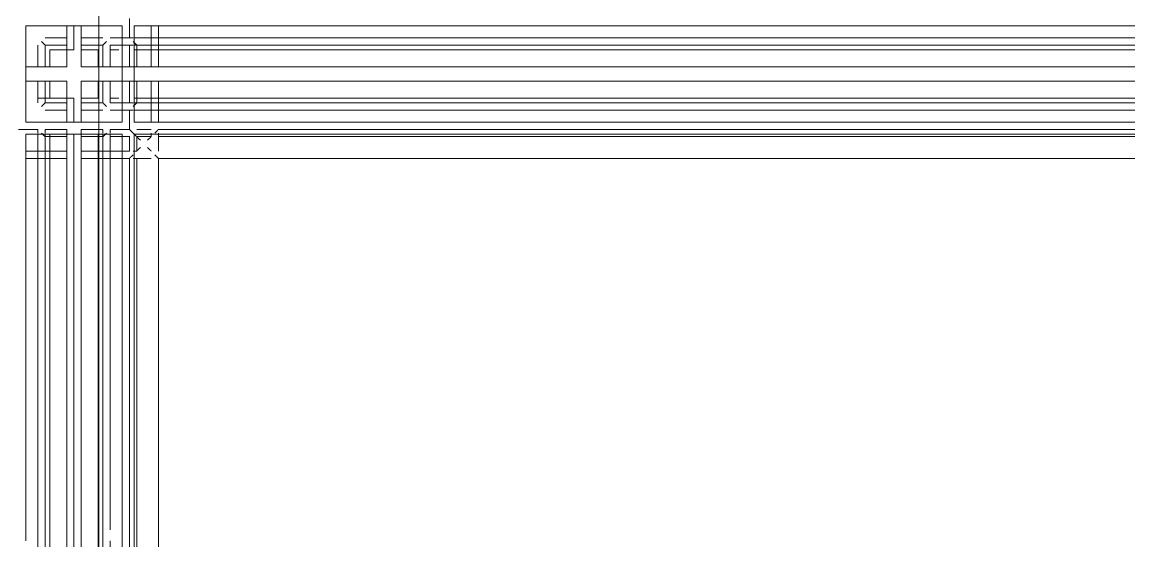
# Model space of a CAD drawing. Header units: millimetres. Extents: x -57519 to 497916, y -349472 to 446842.
# Drawn here: x 317496.2 to 317955, y 49513.9 to 49729 of the extents above; entities that cross this region are included whole.
import ezdxf

# ---------------------------------------------------------------- set-up
doc = ezdxf.new("R2010")
doc.units = ezdxf.units.MM
for name, color, linetype, lineweight in [('A-CLNG', 13, 'Continuous', 5), ('A-DETL-GENF', 92, 'Continuous', 5), ('A-FLOR-PATT', 8, 'Continuous', 5)]:
    doc.layers.add(name, color=color, linetype=linetype, lineweight=lineweight)

# ---------------------------------------------------------------- blocks, each defined once
blk = doc.blocks.new('Ceilings 10 - Ceilings 10-14177161-SITE COVERAGE')
at = {"layer": 'A-CLNG'}
for p, q in [((68777.29, 49730.49), (68777.29, 49722.49)), ((68734.29, 49727.49), (68774.29, 49727.49)), ((68734.29, 49687.49), (68734.29, 49727.49)), ((68734.29, 49727.49), (68734.29, 49687.49)), ((68774.29, 49727.49), (68734.29, 49727.49)), ((68751.29, 49720.99), (68751.29, 49727.49)), ((68751.29, 49727.49), (68751.29, 49710.49)), ((68751.29, 49710.49), (68751.29, 49727.49)), ((68757.29, 49727.49), (68757.29, 49720.99)), ((68757.29, 49710.49), (68757.29, 49727.49)), ((68757.29, 49727.49), (68757.29, 49710.49)), ((68774.29, 49727.49), (68774.29, 49687.49)), ((68774.29, 49687.49), (68774.29, 49727.49)), ((68779.29, 49687.49), (68779.29, 49727.49)), ((68779.29, 49727.49), (69649.29, 49727.49)), ((68779.29, 49727.49), (68779.29, 49687.49)), ((69649.29, 49727.49), (68779.29, 49727.49)), ((68786.29, 49720.99), (68786.29, 49727.38)), ((68786.29, 49727.38), (68786.29, 49710.49)), ((68789.29, 49727.34), (68789.29, 49720.99)), ((68789.29, 49710.49), (68789.29, 49727.34)), ((68739.29, 49717.49), (68739.29, 49719.49)), ((68739.29, 49710.49), (68739.29, 49719.49)), ((68744.29, 49722.49), (68742.29, 49722.49)), ((68751.29, 49722.49), (68742.29, 49722.49)), ((68742.29, 49719.49), (68751.29, 49719.49)), ((68742.29, 49710.49), (68742.29, 49719.49)), ((68742.29, 49719.49), (68751.29, 49719.49)), ((68742.29, 49719.49), (68742.29, 49710.49)), ((68751.29, 49722.49), (68744.29, 49722.49)), ((68751.29, 49722.49), (68751.29, 49717.49)), ((68751.29, 49719.49), (68751.29, 49720.99)), ((68751.29, 49717.49), (68751.29, 49719.49)), ((68766.29, 49722.49), (68757.29, 49722.49)), ((68757.29, 49717.49), (68757.29, 49722.49)), ((68764.29, 49722.49), (68757.29, 49722.49)), ((68757.29, 49720.99), (68757.29, 49719.49)), ((68757.29, 49719.49), (68766.29, 49719.49)), ((68757.29, 49719.49), (68766.29, 49719.49)), ((68757.29, 49719.49), (68757.29, 49717.49)), ((68766.29, 49722.49), (68764.29, 49722.49)), ((68766.29, 49719.49), (68766.29, 49710.49)), ((68766.29, 49710.49), (68766.29, 49719.49)), ((68772.83, 49722.49), (68769.29, 49722.49)), ((68772.83, 49722.49), (68769.29, 49722.49)), ((68772.83, 49719.49), (68769.29, 49719.49)), ((68769.29, 49719.49), (68772.83, 49719.49)), ((68769.29, 49719.49), (68769.29, 49717.49)), ((68769.29, 49710.49), (68769.29, 49719.49)), ((68777.29, 49722.49), (68772.83, 49722.49)), ((68777.29, 49719.49), (68772.83, 49719.49)), ((68777.29, 49722.49), (68778.79, 49722.49)), ((68778.79, 49719.49), (68777.29, 49719.49)), ((68777.29, 49710.49), (68777.29, 49719.49)), ((68779.29, 49722.49), (68787.79, 49722.49)), ((68789.29, 49722.49), (68779.29, 49722.49)), ((68787.79, 49719.49), (68779.29, 49719.49)), ((68779.29, 49719.49), (68789.29, 49719.49)), ((68786.29, 49722.49), (68780.29, 49722.49)), ((68781.79, 49722.49), (68780.29, 49722.49)), ((68780.29, 49719.49), (68786.29, 49719.49)), ((68780.29, 49710.49), (68780.29, 49719.49)), ((68780.29, 49719.49), (68780.34, 49719.49)), ((68780.34, 49719.49), (68781.79, 49719.49)), ((68784.79, 49722.49), (68781.79, 49722.49)), ((68781.79, 49719.49), (68784.79, 49719.49)), ((68786.29, 49722.49), (68784.79, 49722.49)), ((68784.79, 49719.49), (68786.29, 49719.49)), ((68786.29, 49719.49), (68786.29, 49720.99)), ((68787.79, 49722.49), (68789.24, 49722.49)), ((68788.18, 49719.49), (68787.79, 49719.49)), ((68788.54, 49719.49), (68788.18, 49719.49)), ((68789.24, 49719.49), (68788.54, 49719.49)), ((68789.24, 49722.49), (68789.29, 49722.49)), ((68789.29, 49719.49), (68789.24, 49719.49)), ((69640.79, 49722.49), (68789.29, 49722.49)), ((69640.79, 49722.49), (68789.29, 49722.49)), ((68789.29, 49720.99), (68789.29, 49719.49)), ((68789.29, 49719.49), (69640.79, 49719.49)), ((68789.29, 49719.49), (69640.79, 49719.49)), ((68739.29, 49710.49), (68739.29, 49717.49)), ((68744.29, 49717.49), (68751.29, 49717.49)), ((68744.29, 49717.49), (68744.29, 49710.49)), ((68751.29, 49717.49), (68744.29, 49717.49)), ((68744.29, 49710.49), (68744.29, 49717.49)), ((68757.29, 49717.49), (68764.29, 49717.49)), ((68764.29, 49717.49), (68757.29, 49717.49)), ((68764.29, 49717.49), (68764.29, 49710.49)), ((68764.29, 49710.49), (68764.29, 49717.49)), ((68769.29, 49717.49), (68772.83, 49717.49)), ((68769.29, 49717.49), (68769.29, 49710.49)), ((68772.83, 49717.49), (68769.29, 49717.49)), ((68779.29, 49717.49), (69640.79, 49717.49)), ((69640.79, 49717.49), (68779.29, 49717.49)), ((68740.79, 49710.49), (68734.29, 49710.49)), ((68734.29, 49710.49), (68751.29, 49710.49)), ((68751.29, 49710.49), (68734.29, 49710.49)), ((68739.29, 49710.49), (68744.29, 49710.49)), ((68742.24, 49710.49), (68740.79, 49710.49)), ((68742.29, 49710.49), (68742.24, 49710.49)), ((68744.29, 49710.49), (68742.29, 49710.49)), ((68757.29, 49710.49), (68772.83, 49710.49)), ((68772.83, 49710.49), (68757.29, 49710.49)), ((68766.29, 49710.49), (68764.29, 49710.49)), ((68764.29, 49710.49), (68769.29, 49710.49)), ((68767.79, 49710.49), (68766.29, 49710.49)), ((68772.83, 49710.49), (68767.79, 49710.49)), ((68769.29, 49710.49), (68772.83, 49710.49)), ((68772.83, 49710.49), (68777.29, 49710.49)), ((68777.29, 49710.49), (68777.34, 49710.49)), ((68777.34, 49710.49), (68777.49, 49710.49)), ((68777.49, 49710.49), (68777.73, 49710.49)), ((68777.73, 49710.49), (68778.79, 49710.49)), ((68779.18, 49710.49), (68778.79, 49710.49)), ((68780.29, 49710.49), (68779.18, 49710.49)), ((68779.29, 49710.49), (68786.29, 49710.49)), ((68779.29, 49710.49), (68787.79, 49710.49)), ((69640.79, 49710.49), (68779.29, 49710.49)), ((68781.79, 49710.49), (68780.29, 49710.49)), ((68784.79, 49710.49), (68781.79, 49710.49)), ((68786.29, 49710.49), (68784.79, 49710.49)), ((68787.79, 49710.49), (68789.29, 49710.49)), ((68789.29, 49710.49), (69640.79, 49710.49)), ((68734.29, 49704.49), (68751.29, 49704.49)), ((68734.29, 49704.49), (68740.79, 49704.49)), ((68751.29, 49704.49), (68734.29, 49704.49)), ((68744.29, 49704.49), (68739.29, 49704.49)), ((68739.29, 49697.49), (68739.29, 49704.49)), ((68739.29, 49695.49), (68739.29, 49704.49)), ((68740.79, 49704.49), (68742.29, 49704.49)), ((68742.29, 49695.49), (68742.29, 49704.49)), ((68742.29, 49704.49), (68744.29, 49704.49)), ((68742.29, 49704.49), (68742.29, 49695.49)), ((68744.29, 49704.49), (68744.29, 49697.49)), ((68744.29, 49697.49), (68744.29, 49704.49)), ((68751.29, 49704.49), (68751.29, 49687.49)), ((68751.29, 49687.49), (68751.29, 49704.49)), ((68757.29, 49704.49), (68772.83, 49704.49)), ((68772.83, 49704.49), (68757.29, 49704.49)), ((68757.29, 49704.49), (68757.29, 49687.49)), ((68757.29, 49687.49), (68757.29, 49704.49)), ((68769.29, 49704.49), (68764.29, 49704.49)), ((68764.29, 49704.49), (68766.29, 49704.49)), ((68764.29, 49704.49), (68764.29, 49697.88)), ((68764.29, 49697.88), (68764.29, 49704.49)), ((68766.29, 49704.49), (68766.29, 49695.49)), ((68766.29, 49704.49), (68767.79, 49704.49)), ((68766.29, 49695.49), (68766.29, 49704.49)), ((68767.79, 49704.49), (68772.83, 49704.49)), ((68772.83, 49704.49), (68769.29, 49704.49)), ((68769.29, 49704.49), (68769.29, 49697.49)), ((68769.29, 49695.49), (68769.29, 49704.49)), ((68777.29, 49704.49), (68772.83, 49704.49)), ((68778.79, 49704.49), (68777.29, 49704.49)), ((68777.29, 49695.49), (68777.29, 49704.49)), ((68778.79, 49704.49), (68779.18, 49704.49)), ((68779.18, 49704.49), (68780.09, 49704.49)), ((68787.79, 49704.49), (68779.29, 49704.49)), ((68779.29, 49704.49), (69640.79, 49704.49)), ((68786.29, 49704.49), (68779.29, 49704.49)), ((68780.09, 49704.49), (68780.29, 49704.49)), ((68780.29, 49695.49), (68780.29, 49704.49)), ((68780.29, 49704.49), (68781.79, 49704.49)), ((68781.79, 49704.49), (68784.79, 49704.49)), ((68784.79, 49704.49), (68785.18, 49704.49)), ((68785.18, 49704.49), (68786.29, 49704.49)), ((68786.29, 49704.49), (68786.29, 49687.49)), ((68789.29, 49704.49), (68787.79, 49704.49)), ((68789.29, 49687.49), (68789.29, 49704.49)), ((69640.79, 49704.49), (68789.29, 49704.49)), ((68739.29, 49695.49), (68739.29, 49697.49)), ((68744.29, 49697.49), (68751.29, 49697.49)), ((68751.29, 49697.49), (68744.29, 49697.49)), ((68751.29, 49697.49), (68751.29, 49692.49)), ((68751.29, 49695.49), (68751.29, 49697.49)), ((68757.29, 49697.49), (68764.29, 49697.49)), ((68757.29, 49692.49), (68757.29, 49697.49)), ((68764.29, 49697.49), (68757.29, 49697.49)), ((68757.29, 49697.49), (68757.29, 49695.49)), ((68764.29, 49697.88), (68764.29, 49697.49)), ((68764.29, 49697.49), (68764.29, 49697.88)), ((68769.29, 49697.49), (68772.83, 49697.49)), ((68772.83, 49697.49), (68769.29, 49697.49)), ((68769.29, 49697.49), (68769.29, 49695.49)), ((68779.29, 49697.49), (69640.79, 49697.49)), ((69640.79, 49697.49), (68779.29, 49697.49)), ((68751.29, 49695.49), (68742.29, 49695.49)), ((68751.29, 49695.49), (68742.29, 49695.49)), ((68742.29, 49692.49), (68744.29, 49692.49)), ((68751.29, 49692.49), (68742.29, 49692.49)), ((68744.29, 49692.49), (68751.29, 49692.49)), ((68751.29, 49693.99), (68751.29, 49695.49)), ((68751.29, 49687.49), (68751.29, 49693.99)), ((68766.29, 49695.49), (68757.29, 49695.49)), ((68757.29, 49695.49), (68757.29, 49693.99)), ((68766.29, 49695.49), (68757.29, 49695.49)), ((68757.29, 49693.99), (68757.29, 49687.49)), ((68757.29, 49692.49), (68764.29, 49692.49)), ((68766.29, 49692.49), (68757.29, 49692.49)), ((68764.29, 49692.49), (68766.29, 49692.49)), ((68769.29, 49695.49), (68772.83, 49695.49)), ((68772.83, 49695.49), (68769.29, 49695.49)), ((68769.29, 49692.49), (68772.83, 49692.49)), ((68772.83, 49692.49), (68769.29, 49692.49)), ((68772.83, 49695.49), (68777.29, 49695.49)), ((68777.29, 49692.49), (68772.83, 49692.49)), ((68777.29, 49695.49), (68778.79, 49695.49)), ((68778.79, 49692.49), (68777.29, 49692.49)), ((68777.29, 49692.49), (68777.29, 49684.49)), ((68779.29, 49695.49), (68787.79, 49695.49)), ((68789.29, 49695.49), (68779.29, 49695.49)), ((68787.79, 49692.49), (68779.29, 49692.49)), ((68779.29, 49692.49), (68789.29, 49692.49)), ((68786.29, 49695.49), (68780.29, 49695.49)), ((68781.79, 49695.49), (68780.29, 49695.49)), ((68780.29, 49692.49), (68781.79, 49692.49)), ((68786.29, 49692.49), (68780.29, 49692.49)), ((68784.79, 49695.49), (68781.79, 49695.49)), ((68781.79, 49692.49), (68784.79, 49692.49)), ((68786.29, 49695.49), (68784.79, 49695.49)), ((68784.79, 49692.49), (68786.29, 49692.49)), ((68786.29, 49693.99), (68786.29, 49695.49)), ((68786.29, 49687.49), (68786.29, 49693.99)), ((68787.79, 49695.49), (68789.24, 49695.49)), ((68789.24, 49692.49), (68787.79, 49692.49)), ((68789.24, 49695.49), (68789.29, 49695.49)), ((68789.29, 49692.49), (68789.24, 49692.49)), ((69640.79, 49695.49), (68789.29, 49695.49)), ((68789.29, 49695.49), (68789.29, 49693.99)), ((69640.79, 49695.49), (68789.29, 49695.49)), ((68789.29, 49693.99), (68789.29, 49687.49)), ((68789.29, 49692.49), (69640.79, 49692.49)), ((69640.79, 49692.49), (68789.29, 49692.49)), ((68774.29, 49687.49), (68734.29, 49687.49)), ((68774.29, 49687.49), (68734.29, 49687.49)), ((69649.29, 49687.49), (68779.29, 49687.49)), ((69649.29, 49687.49), (68779.29, 49687.49)), ((68739.29, 49684.49), (68731.29, 49684.49)), ((68739.29, 49684.49), (68739.29, 49684.43)), ((68739.29, 49684.43), (68739.29, 49684.28)), ((68739.29, 49684.28), (68739.29, 49684.05)), ((68739.29, 49684.05), (68739.29, 49683.37)), ((68739.29, 49683.37), (68739.29, 49682.99)), ((68751.29, 49684.49), (68742.29, 49684.49)), ((68742.29, 49682.99), (68742.29, 49684.49)), ((68751.29, 49684.49), (68751.29, 49684.43)), ((68751.29, 49684.43), (68751.29, 49684.28)), ((68751.29, 49684.28), (68751.29, 49684.05)), ((68751.29, 49684.05), (68751.29, 49682.99)), ((68751.29, 49682.65), (68751.29, 49682.99)), ((68751.29, 49682.33), (68751.29, 49682.65)), ((68766.29, 49684.49), (68757.29, 49684.49)), ((68757.29, 49684.43), (68757.29, 49684.49)), ((68757.29, 49684.28), (68757.29, 49684.43)), ((68757.29, 49684.05), (68757.29, 49684.28)), ((68757.29, 49683.74), (68757.29, 49684.05)), ((68757.29, 49683.37), (68757.29, 49683.74)), ((68757.29, 49682.99), (68757.29, 49683.37)), ((68757.29, 49682.99), (68757.29, 49682.65)), ((68757.29, 49682.65), (68757.29, 49682.33)), ((68766.29, 49684.49), (68766.29, 49684.43)), ((68766.29, 49684.43), (68766.29, 49684.28)), ((68766.29, 49684.28), (68766.29, 49683.74)), ((68766.29, 49683.74), (68766.29, 49683.37)), ((68766.29, 49683.37), (68766.29, 49682.99)), ((68777.29, 49684.49), (68769.29, 49684.49)), ((68769.29, 49684.28), (68769.29, 49684.49)), ((68769.29, 49684.05), (68769.29, 49684.28)), ((68769.29, 49683.37), (68769.29, 49684.05)), ((68769.29, 49682.99), (68769.29, 49683.37)), ((68786.29, 49684.49), (68780.29, 49684.49)), ((68780.34, 49684.49), (68780.29, 49684.49)), ((68780.49, 49684.49), (68780.34, 49684.49)), ((68781.79, 49684.49), (68780.49, 49684.49)), ((68784.79, 49684.49), (68781.79, 49684.49)), ((68786.29, 49684.49), (68784.79, 49684.49)), ((68786.29, 49682.65), (68786.29, 49682.99)), ((68786.29, 49682.33), (68786.29, 49682.65)), ((69640.79, 49684.49), (68789.29, 49684.49)), ((68789.29, 49682.99), (68789.29, 49682.65)), ((68789.29, 49682.65), (68789.29, 49682.33)), ((68774.29, 49682.49), (68734.29, 49682.49)), ((68734.29, 49682.49), (68774.29, 49682.49)), ((68734.29, 49513.87), (68734.29, 49682.49)), ((68734.29, 49513.87), (68734.29, 49682.49)), ((68739.29, 49682.49), (68739.29, 49673.99)), ((68739.29, 49672.49), (68739.29, 49682.49)), ((68739.29, 49679.99), (68739.29, 49681.49)), ((68739.29, 49675.49), (68739.29, 49681.49)), ((68739.29, 49676.99), (68739.29, 49679.99)), ((68742.29, 49673.99), (68742.29, 49682.49)), ((68742.29, 49682.49), (68742.29, 48782.49)), ((68742.29, 49681.49), (68751.29, 49681.49)), ((68742.29, 49675.49), (68742.29, 49681.49)), ((68742.29, 49681.49), (68742.29, 49679.99)), ((68742.29, 49679.99), (68742.29, 49676.99)), ((68744.29, 49682.49), (68744.29, 48782.49)), ((68744.29, 48782.49), (68744.29, 49682.49)), ((68751.29, 49682.49), (68751.29, 49673.99)), ((68751.29, 49682.49), (68751.29, 49675.49)), ((68751.29, 48782.49), (68751.29, 49682.49)), ((68751.29, 49681.49), (68751.29, 49682.33)), ((68751.29, 49679.99), (68751.29, 49681.49)), ((68751.29, 49676.99), (68751.29, 49679.99)), ((68757.29, 49673.99), (68757.29, 49682.49)), ((68757.29, 49682.49), (68757.29, 48782.49)), ((68757.29, 49675.49), (68757.29, 49682.49)), ((68757.29, 49682.33), (68757.29, 49681.49)), ((68757.29, 49681.49), (68766.29, 49681.49)), ((68757.29, 49681.49), (68757.29, 49679.99)), ((68757.29, 49679.99), (68757.29, 49676.99)), ((68764.29, 49682.49), (68764.29, 48782.49)), ((68764.29, 48782.49), (68764.29, 49682.49)), ((68766.29, 49682.49), (68766.29, 49673.99)), ((68766.29, 48782.49), (68766.29, 49682.49)), ((68766.29, 49681.49), (68766.29, 49675.49)), ((68766.29, 49679.99), (68766.29, 49681.49)), ((68766.29, 49676.99), (68766.29, 49679.99)), ((68769.29, 49673.99), (68769.29, 49682.49)), ((68769.29, 49682.49), (68769.29, 49672.49)), ((68769.29, 49681.49), (68769.29, 49679.99)), ((68772.83, 49681.49), (68769.29, 49681.49)), ((68769.29, 49675.49), (68769.29, 49681.49)), ((68769.29, 49679.99), (68769.29, 49676.99)), ((68777.29, 49681.49), (68772.83, 49681.49)), ((68774.29, 49682.49), (68774.29, 48782.49)), ((68774.29, 48782.49), (68774.29, 49682.49)), ((68777.29, 49679.99), (68777.29, 49681.49)), ((68777.29, 49675.49), (68777.29, 49681.49)), ((68777.29, 49676.99), (68777.29, 49679.99)), ((68779.29, 49682.49), (69649.29, 49682.49)), ((68779.29, 49682.49), (68786.29, 49682.49)), ((68784.79, 49682.49), (68779.29, 49682.49)), ((68779.29, 49676.99), (68779.29, 49682.49)), ((68779.29, 49682.49), (68779.29, 48782.49)), ((71089.29, 49682.49), (68779.29, 49682.49)), ((68779.29, 49682.49), (68779.29, 49675.49)), ((68779.29, 48782.49), (68779.29, 49682.49)), ((68780.29, 49681.49), (68786.29, 49681.49)), ((68780.29, 49675.49), (68780.29, 49681.49)), ((68785.18, 49682.49), (68784.79, 49682.49)), ((68786.29, 49682.49), (68785.18, 49682.49)), ((68786.29, 49681.52), (68786.29, 49682.33)), ((68786.29, 49681.49), (68786.29, 49681.52)), ((68789.29, 49682.49), (69640.79, 49682.49)), ((68789.29, 49676.99), (68789.29, 49682.49)), ((69640.79, 49682.49), (68789.29, 49682.49)), ((68789.29, 49682.33), (68789.29, 49682.05)), ((68789.29, 49682.05), (68789.29, 49681.81)), ((68789.29, 49681.81), (68789.29, 49681.52)), ((68789.29, 49681.52), (68789.29, 49681.49)), ((68789.29, 49681.49), (69640.79, 49681.49)), ((68789.29, 49681.49), (68789.29, 49681.28)), ((68789.29, 49681.28), (68789.29, 49680.37)), ((68789.29, 49680.37), (68789.29, 49679.99)), ((68789.29, 49679.99), (68789.29, 49676.99)), ((68734.54, 49675.49), (68751.29, 49675.49)), ((68740.79, 49675.49), (68734.54, 49675.49)), ((68739.29, 49676.65), (68739.29, 49676.99)), ((68739.29, 49676.05), (68739.29, 49676.65)), ((68739.29, 49675.49), (68739.29, 49676.05)), ((68739.29, 49673.99), (68739.29, 49673.65)), ((68739.29, 49673.65), (68739.29, 49672.52)), ((68741.85, 49675.49), (68740.79, 49675.49)), ((68742.29, 49675.49), (68741.85, 49675.49)), ((68742.29, 49676.99), (68742.29, 49676.65)), ((68742.29, 49676.65), (68742.29, 49676.05)), ((68742.29, 49676.05), (68742.29, 49675.63)), ((68742.29, 49675.63), (68742.29, 49675.49)), ((68742.29, 49672.49), (68742.29, 49673.99)), ((68751.29, 49676.65), (68751.29, 49676.99)), ((68751.29, 49675.63), (68751.29, 49676.65)), ((68751.29, 49675.49), (68751.29, 49675.63)), ((68751.29, 49673.99), (68751.29, 49672.49)), ((68757.29, 49676.99), (68757.29, 49675.52)), ((68757.29, 49675.52), (68757.29, 49675.49)), ((68757.29, 49675.49), (68772.83, 49675.49)), ((68757.29, 49672.49), (68757.29, 49673.99)), ((68766.29, 49675.81), (68766.29, 49676.99)), ((68766.29, 49675.49), (68766.29, 49675.81)), ((68767.4, 49675.49), (68766.29, 49675.49)), ((68766.29, 49673.99), (68766.29, 49672.49)), ((68767.79, 49675.49), (68767.4, 49675.49)), ((68772.83, 49675.49), (68767.79, 49675.49)), ((68769.29, 49676.99), (68769.29, 49676.65)), ((68769.29, 49676.65), (68769.29, 49676.05)), ((68769.29, 49676.05), (68769.29, 49675.63)), ((68769.29, 49675.63), (68769.29, 49675.49)), ((68769.29, 49675.49), (68772.83, 49675.49)), ((68769.29, 49672.52), (68769.29, 49673.99)), ((68772.83, 49675.49), (68777.29, 49675.49)), ((68777.29, 49675.52), (68777.29, 49676.99)), ((68777.29, 49675.49), (68777.29, 49675.52)), ((68779.85, 49675.49), (68778.79, 49675.49)), ((68779.29, 49676.65), (68779.29, 49676.99)), ((68779.29, 49676.33), (68779.29, 49676.65)), ((68779.29, 49676.05), (68779.29, 49676.33)), ((68779.29, 49675.49), (68779.29, 49676.05)), ((68780.29, 49675.49), (68779.85, 49675.49)), ((68789.29, 49675.63), (68789.29, 49676.99)), ((68789.29, 49676.99), (68789.29, 49675.49)), ((68789.29, 49675.49), (68789.29, 49675.63)), ((68751.29, 49672.49), (68734.64, 49672.49)), ((68734.64, 49672.49), (68740.79, 49672.49)), ((68739.29, 49672.52), (68739.29, 49672.49)), ((68739.29, 48782.49), (68739.29, 49672.49)), ((68739.29, 48782.49), (68739.29, 49672.49)), ((68740.79, 49672.49), (68742.24, 49672.49)), ((68742.24, 49672.49), (68742.29, 49672.49)), ((68742.29, 48782.49), (68742.29, 49672.49)), ((68751.29, 49672.49), (68751.29, 48782.49)), ((68772.83, 49672.49), (68757.29, 49672.49)), ((68757.29, 48782.49), (68757.29, 49672.49)), ((68766.29, 49672.49), (68766.29, 48782.49)), ((68766.29, 49672.49), (68766.34, 49672.49)), ((68766.34, 49672.49), (68767.79, 49672.49)), ((68767.79, 49672.49), (68772.83, 49672.49)), ((68769.29, 49672.49), (68769.29, 49672.52)), ((68772.83, 49672.49), (68769.29, 49672.49)), ((68769.29, 49672.49), (68769.29, 49518.39)), ((68769.29, 49518.39), (68769.29, 49672.49)), ((68777.29, 49672.49), (68772.83, 49672.49)), ((68777.29, 48782.49), (68777.29, 49672.49)), ((68778.79, 49672.49), (68779.85, 49672.49)), ((68784.79, 49672.49), (68779.29, 49672.49)), ((68779.29, 49672.49), (68779.29, 48782.49)), ((68779.29, 48782.49), (68779.29, 49672.49)), ((68779.85, 49672.49), (68780.24, 49672.49)), ((68780.24, 49672.49), (68780.29, 49672.49)), ((68780.29, 48782.49), (68780.29, 49672.49)), ((68780.29, 49672.49), (68780.49, 49672.49)), ((68780.49, 49672.49), (68780.73, 49672.49)), ((68780.73, 49672.49), (68781.04, 49672.49)), ((68781.04, 49672.49), (68781.79, 49672.49)), ((68781.79, 49672.49), (68784.79, 49672.49)), ((68784.79, 49672.49), (68786.29, 49672.49)), ((68786.29, 49672.49), (68784.79, 49672.49)), ((68789.29, 49672.49), (69649.29, 49672.49)), ((68789.29, 48782.49), (68789.29, 49672.49)), ((68769.29, 48782.49), (68769.29, 49513.87))]:
    blk.add_line(p, q, dxfattribs=at)
for points in [[(68740.79, 49720.99), (68740.89, 49720.89), (68740.99, 49720.79), (68741.08, 49720.7)], [(68741.08, 49720.7), (68741.18, 49720.6), (68741.27, 49720.51), (68741.36, 49720.41)], [(68741.36, 49720.41), (68741.41, 49720.37), (68741.5, 49720.28), (68741.59, 49720.19), (68741.63, 49720.14)], [(68741.63, 49720.14), (68741.68, 49720.1), (68741.76, 49720.02), (68741.84, 49719.94), (68741.88, 49719.9)], [(68741.88, 49719.9), (68741.92, 49719.86), (68741.99, 49719.78), (68742.09, 49719.68), (68742.18, 49719.6), (68742.24, 49719.54), (68742.28, 49719.5), (68742.29, 49719.49), (68742.29, 49719.49)], [(68778.79, 49720.99), (68778.89, 49720.89), (68779.08, 49720.7), (68779.27, 49720.51), (68779.36, 49720.41)], [(68779.36, 49720.41), (68779.41, 49720.37), (68779.5, 49720.28), (68779.63, 49720.14), (68779.76, 49720.02), (68779.88, 49719.9), (68779.99, 49719.78), (68780.09, 49719.68), (68780.18, 49719.6), (68780.24, 49719.54), (68780.28, 49719.5), (68780.29, 49719.49), (68780.29, 49719.49)], [(68766.35, 49695.43), (68766.33, 49695.45), (68766.3, 49695.48), (68766.29, 49695.49), (68766.29, 49695.49)], [(68766.7, 49695.07), (68766.67, 49695.11), (68766.59, 49695.19), (68766.49, 49695.29), (68766.41, 49695.37), (68766.37, 49695.41), (68766.35, 49695.43)], [(68766.95, 49694.83), (68766.91, 49694.87), (68766.82, 49694.95), (68766.74, 49695.04), (68766.7, 49695.07)], [(68767.79, 49693.99), (68767.7, 49694.08), (68767.6, 49694.18), (68767.5, 49694.27)], [(68779.36, 49694.56), (68779.27, 49694.46), (68779.08, 49694.27), (68778.89, 49694.08), (68778.79, 49693.99)], [(68780.29, 49695.49), (68780.29, 49695.49), (68780.28, 49695.48), (68780.24, 49695.43), (68780.18, 49695.37), (68780.09, 49695.29), (68779.99, 49695.19), (68779.88, 49695.08), (68779.76, 49694.95), (68779.63, 49694.83), (68779.5, 49694.69), (68779.41, 49694.6), (68779.36, 49694.56)], [(68740.79, 49682.99), (68740.89, 49682.89), (68741.08, 49682.7), (68741.27, 49682.51), (68741.36, 49682.41)], [(68767.22, 49682.41), (68767.31, 49682.51), (68767.41, 49682.6), (68767.5, 49682.7)], [(68767.5, 49682.7), (68767.6, 49682.79), (68767.7, 49682.89), (68767.79, 49682.99)], [(68777.29, 49684.49), (68777.29, 49684.49), (68777.3, 49684.48), (68777.34, 49684.43), (68777.41, 49684.37), (68777.49, 49684.29), (68777.59, 49684.19), (68777.7, 49684.08), (68777.82, 49683.95), (68777.91, 49683.87), (68777.95, 49683.83)], [(68788.63, 49683.83), (68788.68, 49683.87), (68788.76, 49683.95), (68788.88, 49684.08), (68788.99, 49684.19), (68789.09, 49684.29), (68789.18, 49684.37), (68789.22, 49684.41), (68789.24, 49684.43)], [(68789.24, 49684.43), (68789.26, 49684.45), (68789.28, 49684.48), (68789.29, 49684.49), (68789.29, 49684.49)], [(68741.36, 49682.41), (68741.41, 49682.37), (68741.5, 49682.28), (68741.63, 49682.14), (68741.76, 49682.02), (68741.88, 49681.9), (68741.99, 49681.78), (68742.09, 49681.68), (68742.18, 49681.6), (68742.24, 49681.54), (68742.28, 49681.5), (68742.29, 49681.49), (68742.29, 49681.49)], [(68766.29, 49681.49), (68766.29, 49681.49), (68766.3, 49681.5), (68766.34, 49681.54), (68766.41, 49681.6), (68766.49, 49681.68), (68766.59, 49681.78), (68766.7, 49681.9), (68766.82, 49682.02), (68766.95, 49682.14), (68767.08, 49682.28), (68767.18, 49682.37), (68767.22, 49682.41)], [(68784.79, 49679.99), (68784.89, 49680.08), (68785.08, 49680.27), (68785.27, 49680.46), (68785.36, 49680.56)], [(68785.36, 49680.56), (68785.41, 49680.6), (68785.5, 49680.69), (68785.63, 49680.83), (68785.76, 49680.95), (68785.84, 49681.04), (68785.88, 49681.07)], [(68785.88, 49681.07), (68785.92, 49681.11), (68785.99, 49681.19), (68786.06, 49681.25), (68786.09, 49681.28)], [(68786.09, 49681.28), (68786.12, 49681.31), (68786.18, 49681.37), (68786.24, 49681.43), (68786.28, 49681.48), (68786.29, 49681.49), (68786.29, 49681.49)], [(68781.22, 49676.41), (68781.18, 49676.37), (68781.08, 49676.28), (68780.95, 49676.14), (68780.82, 49676.02), (68780.7, 49675.9), (68780.59, 49675.78), (68780.49, 49675.68), (68780.41, 49675.6), (68780.34, 49675.54), (68780.3, 49675.5), (68780.29, 49675.49), (68780.29, 49675.49)], [(68781.79, 49676.99), (68781.7, 49676.89), (68781.5, 49676.7), (68781.32, 49676.51), (68781.22, 49676.41)], [(68784.79, 49676.99), (68784.89, 49676.89), (68784.99, 49676.79), (68785.08, 49676.7)], [(68786.29, 49675.49), (68786.29, 49675.49), (68786.28, 49675.5), (68786.24, 49675.54), (68786.18, 49675.6), (68786.12, 49675.66), (68786.09, 49675.69)], [(68777.35, 49672.54), (68777.33, 49672.52), (68777.3, 49672.5), (68777.29, 49672.49), (68777.29, 49672.49)], [(68789.24, 49672.54), (68789.22, 49672.56), (68789.18, 49672.6), (68789.09, 49672.68), (68788.99, 49672.78), (68788.88, 49672.9), (68788.76, 49673.02), (68788.68, 49673.1), (68788.63, 49673.14)], [(68789.29, 49672.49), (68789.29, 49672.49), (68789.28, 49672.5), (68789.26, 49672.52), (68789.24, 49672.54)], [(68789.24, 49672.54), (68789.26, 49672.52), (68789.28, 49672.5), (68789.29, 49672.49), (68789.29, 49672.49)]]:
    blk.add_open_spline(points, degree=3, dxfattribs=at)
for points, knots in [([(68766.29, 49719.49), (68766.29, 49719.49), (68766.3, 49719.5), (68766.34, 49719.54), (68766.41, 49719.6), (68766.49, 49719.68), (68766.59, 49719.78), (68766.7, 49719.9), (68766.82, 49720.02), (68766.95, 49720.14), (68767.08, 49720.28), (68767.27, 49720.46), (68767.5, 49720.7), (68767.7, 49720.89), (68767.79, 49720.99)], [0, 0, 0, 0, 0.071429, 0.142857, 0.214286, 0.285714, 0.357143, 0.428571, 0.5, 0.571429, 0.642857, 0.714286, 0.857143, 1, 1, 1, 1]), ([(68742.29, 49695.49), (68742.29, 49695.49), (68742.28, 49695.48), (68742.24, 49695.43), (68742.18, 49695.37), (68742.09, 49695.29), (68741.99, 49695.19), (68741.88, 49695.08), (68741.76, 49694.95), (68741.63, 49694.83), (68741.5, 49694.69), (68741.32, 49694.51), (68741.08, 49694.27), (68740.89, 49694.08), (68740.79, 49693.99)], [0, 0, 0, 0, 0.071429, 0.142857, 0.214286, 0.285714, 0.357143, 0.428571, 0.5, 0.571429, 0.642857, 0.714286, 0.857143, 1, 1, 1, 1]), ([(68767.5, 49694.27), (68767.41, 49694.37), (68767.27, 49694.51), (68767.08, 49694.69), (68767, 49694.78), (68766.95, 49694.83)], [0.1428571, 0.1428571, 0.1428571, 0.1428571, 0.2857143, 0.3571429, 0.4285714, 0.4285714, 0.4285714, 0.4285714]), ([(68777.95, 49683.83), (68778, 49683.78), (68778.08, 49683.69), (68778.27, 49683.51), (68778.5, 49683.27), (68778.7, 49683.08), (68778.79, 49682.99)], [0.5714286, 0.5714286, 0.5714286, 0.5714286, 0.6428571, 0.7142857, 0.8571429, 1, 1, 1, 1]), ([(68778.79, 49682.99), (68778.89, 49682.89), (68779.08, 49682.7), (68779.32, 49682.46), (68779.5, 49682.28), (68779.63, 49682.14), (68779.76, 49682.02), (68779.88, 49681.9), (68779.99, 49681.78), (68780.09, 49681.68), (68780.18, 49681.6), (68780.24, 49681.54), (68780.28, 49681.5), (68780.29, 49681.49), (68780.29, 49681.49)], [0, 0, 0, 0, 0.142857, 0.285714, 0.357143, 0.428571, 0.5, 0.571429, 0.642857, 0.714286, 0.785714, 0.857143, 0.928571, 1, 1, 1, 1]), ([(68787.79, 49682.99), (68787.89, 49683.08), (68788.08, 49683.27), (68788.32, 49683.51), (68788.5, 49683.69), (68788.59, 49683.78), (68788.63, 49683.83)], [0, 0, 0, 0, 0.1428571, 0.2857143, 0.3571429, 0.4285714, 0.4285714, 0.4285714, 0.4285714]), ([(68780.29, 49681.49), (68780.29, 49681.49), (68780.3, 49681.48), (68780.34, 49681.43), (68780.41, 49681.37), (68780.49, 49681.29), (68780.59, 49681.19), (68780.7, 49681.08), (68780.82, 49680.95), (68780.95, 49680.83), (68781.08, 49680.69), (68781.27, 49680.51), (68781.5, 49680.27), (68781.7, 49680.08), (68781.79, 49679.99)], [0, 0, 0, 0, 0.071429, 0.142857, 0.214286, 0.285714, 0.357143, 0.428571, 0.5, 0.571429, 0.642857, 0.714286, 0.857143, 1, 1, 1, 1]), ([(68778.79, 49673.99), (68778.7, 49673.89), (68778.5, 49673.7), (68778.27, 49673.46), (68778.08, 49673.28), (68777.95, 49673.14), (68777.82, 49673.02), (68777.7, 49672.9), (68777.59, 49672.78), (68777.49, 49672.68), (68777.41, 49672.6), (68777.36, 49672.56), (68777.35, 49672.54)], [0, 0, 0, 0, 0.1428571, 0.2857143, 0.3571429, 0.4285714, 0.5, 0.5714286, 0.6428571, 0.7142857, 0.7857143, 0.8571429, 0.8571429, 0.8571429, 0.8571429]), ([(68786.09, 49675.69), (68786.06, 49675.72), (68785.99, 49675.78), (68785.88, 49675.9), (68785.76, 49676.02), (68785.63, 49676.14), (68785.5, 49676.28), (68785.32, 49676.46), (68785.08, 49676.7), (68784.89, 49676.89), (68784.79, 49676.99)], [0.2857143, 0.2857143, 0.2857143, 0.2857143, 0.3571429, 0.4285714, 0.5, 0.5714286, 0.6428571, 0.7142857, 0.8571429, 1, 1, 1, 1]), ([(68785.08, 49676.7), (68785.18, 49676.6), (68785.32, 49676.46), (68785.5, 49676.28), (68785.63, 49676.14), (68785.76, 49676.02), (68785.88, 49675.9), (68785.99, 49675.78), (68786.09, 49675.68), (68786.18, 49675.6), (68786.24, 49675.54), (68786.28, 49675.5), (68786.29, 49675.49), (68786.29, 49675.49)], [0.1428571, 0.1428571, 0.1428571, 0.1428571, 0.2857143, 0.3571429, 0.4285714, 0.5, 0.5714286, 0.6428571, 0.7142857, 0.7857143, 0.8571429, 0.9285714, 1, 1, 1, 1]), ([(68788.63, 49673.14), (68788.59, 49673.19), (68788.5, 49673.28), (68788.32, 49673.46), (68788.08, 49673.7), (68787.89, 49673.89), (68787.79, 49673.99)], [0.5714286, 0.5714286, 0.5714286, 0.5714286, 0.6428571, 0.7142857, 0.8571429, 1, 1, 1, 1]), ([(68787.79, 49673.99), (68787.89, 49673.89), (68788.08, 49673.7), (68788.32, 49673.46), (68788.5, 49673.28), (68788.63, 49673.14), (68788.76, 49673.02), (68788.88, 49672.9), (68788.99, 49672.78), (68789.09, 49672.68), (68789.18, 49672.6), (68789.22, 49672.56), (68789.24, 49672.54)], [0, 0, 0, 0, 0.1428571, 0.2857143, 0.3571429, 0.4285714, 0.5, 0.5714286, 0.6428571, 0.7142857, 0.7857143, 0.8571429, 0.8571429, 0.8571429, 0.8571429])]:
    blk.add_open_spline(points, degree=3, knots=knots, dxfattribs=at)

msp = doc.modelspace()

# ---------------------------------------------------------------- hatches: boundary and pattern name
at = {"layer": 'A-DETL-GENF'}
h = msp.add_hatch(dxfattribs=at)
h.set_pattern_fill('FP_40', color=250, style=0, pattern_type=2)
h.set_pattern_definition([(45, (248763.4, 0), (-1257.236, 1257.236), []), (45, (248763.4, 1905), (-1257.236, 1257.236), [])])
h.paths.add_polyline_path([(325750.11, -8642.51), (328562.73, -8642.51), (328562.73, 4657.49), (341312.73, 4657.49), (341312.73, 30557.49), (342712.73, 30557.49), (342712.73, 48907.68), (339962.73, 48907.68), (339962.73, 52157.49), (338962.73, 52157.49), (338962.73, 53757.49), (297512.73, 53757.49), (297512.73, 52247.49), (286277.73, 52247.49), (286277.73, 34407.49), (285902.73, 34407.49), (285902.73, 7407.49), (286277.73, 7407.49), (286277.73, -2267.51), (315555.23, -2267.51), (315555.23, -8642.51), (321257.06, -8642.51)], flags=0)
at = {"layer": 'A-FLOR-PATT'}
h = msp.add_hatch(dxfattribs=at)
h.set_pattern_fill('FP_20', color=256, style=0, pattern_type=2)
h.set_pattern_definition([(90, (321127.73, 26107.5), (-600, 4e-14), []), (180, (321127.73, 26107.5), (4e-14, -300), [])])
h.paths.add_polyline_path([(318727.73, 40207.49), (319852.73, 40207.49), (319852.73, 42282.49), (318727.73, 42282.49), (318727.73, 40387.09)], flags=0)
h.paths.add_polyline_path([(319502.73, 40919.99), (319470.38, 40924.24), (319423.3, 40949.72), (319406.21, 40967.2), (319391.37, 40989.99), (319381.48, 41016.52), (319377.73, 41044.99), (319381.99, 41077.34), (319407.47, 41124.41), (319423.3, 41140.25), (319447.73, 41156.35), (319474.26, 41166.24), (319502.73, 41169.99), (319552.88, 41158.35), (319582.16, 41140.25), (319602.73, 41118.24), (319615.9, 41095.61), (319623.98, 41073.46), (319627.73, 41044.99), (319623.47, 41012.63), (319598, 40965.56), (319580.51, 40948.46), (319557.73, 40933.63), (319531.2, 40923.73)], flags=0)
h.paths.add_polyline_path([(319502.73, 41878.32), (319470.38, 41882.57), (319423.3, 41908.05), (319406.21, 41925.53), (319391.37, 41948.32), (319381.48, 41974.85), (319377.73, 42003.32), (319381.99, 42035.67), (319407.47, 42082.74), (319423.3, 42098.58), (319447.73, 42114.68), (319474.26, 42124.57), (319502.73, 42128.32), (319552.88, 42116.68), (319582.16, 42098.58), (319602.73, 42076.57), (319615.9, 42053.94), (319623.98, 42031.79), (319627.73, 42003.32), (319623.47, 41970.96), (319598, 41923.89), (319580.51, 41906.79), (319557.73, 41891.96), (319531.2, 41882.06)], flags=0)
h.paths.add_polyline_path([(319502.73, 42882.49), (319470.38, 42886.74), (319423.3, 42912.22), (319406.21, 42929.7), (319391.71, 42951.68), (319381.48, 42979.02), (319379.24, 43018.94), (319381.99, 43039.84), (319407.47, 43086.91), (319423.3, 43102.75), (319447.73, 43118.85), (319474.26, 43128.74), (319502.73, 43132.49), (319552.88, 43120.85), (319582.16, 43102.75), (319599.26, 43085.27), (319615.9, 43058.11), (319623.98, 43035.96), (319627.73, 43007.49), (319623.47, 42975.13), (319598, 42928.06), (319580.51, 42910.96), (319557.73, 42896.13), (319531.2, 42886.23)], flags=0)
h.paths.add_polyline_path([(313944.23, 42882.49), (317127.73, 42882.49), (317127.73, 44132.49), (317277.73, 44128.64), (317277.73, 42882.49), (319852.73, 42882.49), (319852.73, 44957.49), (318727.73, 44957.49), (318732.95, 43632.49), (318733.73, 43632.49), (318733.73, 43538.49), (318927.73, 43538.49), (318927.73, 43532.49), (318527.73, 43532.49), (318527.73, 44957.49), (312652.73, 44957.49), (312652.73, 42882.49), (313944.17, 42882.49)], flags=0)
h.paths.add_polyline_path([(317902.73, 43182.49), (317870.38, 43186.74), (317823.3, 43212.22), (317806.21, 43229.7), (317791.37, 43252.49), (317781.48, 43279.02), (317777.73, 43307.49), (317781.99, 43339.84), (317807.47, 43386.91), (317823.3, 43402.75), (317847.73, 43418.85), (317887.28, 43430.45), (317902.73, 43432.49), (317952.88, 43420.85), (317982.16, 43402.75), (317999.26, 43385.27), (318015.9, 43358.11), (318024.61, 43331.21), (318027.73, 43307.49), (318023.47, 43275.13), (317998, 43228.06), (317980.51, 43210.96), (317957.73, 43196.13), (317931.2, 43186.23)], flags=0)
h.paths.add_polyline_path([(316602.73, 43232.49), (316565.23, 43242.53), (316537.78, 43269.99), (316527.73, 43307.49), (316537.78, 43344.99), (316565.23, 43372.44), (316602.73, 43382.49), (316640.23, 43372.44), (316667.68, 43344.99), (316677.73, 43307.49), (316667.68, 43269.99), (316640.23, 43242.53), (316618.26, 43234.53)], flags=0)
h.paths.add_polyline_path([(315552.73, 43232.49), (315515.23, 43242.53), (315487.78, 43269.99), (315477.73, 43307.49), (315488.42, 43345.82), (315515.23, 43372.44), (315552.73, 43382.49), (315590.23, 43372.44), (315617.68, 43344.99), (315627.73, 43307.49), (315617.68, 43269.99), (315590.23, 43242.53), (315568.26, 43234.53)], flags=0)
h.paths.add_polyline_path([(314502.73, 43232.49), (314465.23, 43242.53), (314437.78, 43269.99), (314427.73, 43307.49), (314437.78, 43344.99), (314465.23, 43372.44), (314502.73, 43382.49), (314540.23, 43372.44), (314567.68, 43344.99), (314577.73, 43307.49), (314567.68, 43269.99), (314540.23, 43242.53), (314517.5, 43234.43)], flags=0)
h.paths.add_polyline_path([(313302.73, 43232.49), (313265.23, 43242.53), (313237.78, 43269.99), (313227.73, 43307.49), (313237.78, 43344.99), (313265.23, 43372.44), (313302.73, 43382.49), (313340.23, 43372.44), (313367.68, 43344.99), (313377.73, 43307.49), (313367.68, 43269.99), (313340.23, 43242.53), (313307.72, 43233.14)], flags=0)
h.paths.add_polyline_path([(319502.73, 43990.82), (319470.38, 43995.08), (319423.3, 44020.56), (319405.17, 44039.39), (319391.37, 44060.82), (319381.48, 44087.35), (319377.73, 44115.82), (319381.99, 44148.17), (319407.47, 44195.25), (319427.69, 44214.45), (319447.73, 44227.18), (319474.26, 44237.07), (319502.73, 44240.82), (319552.88, 44229.19), (319582.16, 44211.08), (319599.5, 44193.29), (319615.9, 44166.45), (319623.98, 44144.29), (319627.73, 44115.82), (319623.47, 44083.47), (319598, 44036.39), (319580.51, 44019.3), (319557.73, 44004.46), (319531.2, 43994.57)], flags=0)
h.paths.add_polyline_path([(317024.03, 44166.73), (317024.01, 44166.74), (317044.84, 44166.73)], flags=0)
h.paths.add_polyline_path([(317902.73, 44682.49), (317870.38, 44686.74), (317823.3, 44712.22), (317806.21, 44729.7), (317791.37, 44752.49), (317781.48, 44779.02), (317777.73, 44807.49), (317781.99, 44839.84), (317807.47, 44886.91), (317823.3, 44902.75), (317847.73, 44918.85), (317887.28, 44930.45), (317902.73, 44932.49), (317952.88, 44920.85), (317982.16, 44902.75), (317999.26, 44885.27), (318015.9, 44858.11), (318023.98, 44835.96), (318027.18, 44803.27), (318023.47, 44775.13), (317998, 44728.06), (317980.51, 44710.96), (317957.73, 44696.13), (317931.2, 44686.23)], flags=0)
h.paths.add_polyline_path([(315552.73, 44682.49), (315520.38, 44686.74), (315473.3, 44712.22), (315456.21, 44729.7), (315441.37, 44752.49), (315431.48, 44779.02), (315427.73, 44807.49), (315431.99, 44839.84), (315458, 44887.6), (315479.62, 44907.6), (315497.73, 44918.85), (315524.26, 44928.74), (315552.73, 44932.49), (315602.88, 44920.85), (315632.16, 44902.75), (315649.26, 44885.27), (315665.9, 44858.11), (315673.98, 44835.96), (315675.12, 44787.66), (315673.47, 44775.13), (315648, 44728.06), (315630.51, 44710.96), (315607.73, 44696.13), (315581.2, 44686.23)], flags=0)
h.paths.add_polyline_path([(316602.73, 44682.49), (316570.38, 44686.74), (316523.3, 44712.22), (316506.21, 44729.7), (316491.37, 44752.49), (316481.48, 44779.02), (316477.73, 44807.49), (316483.21, 44842.78), (316507.47, 44886.91), (316523.3, 44902.75), (316547.73, 44918.85), (316577.73, 44929.19), (316602.73, 44932.49), (316652.88, 44920.85), (316682.16, 44902.75), (316699.26, 44885.27), (316715.9, 44858.11), (316723.98, 44835.96), (316727.18, 44803.27), (316723.47, 44775.13), (316698, 44728.06), (316680.51, 44710.96), (316657.73, 44696.13), (316631.2, 44686.23)], flags=0)
h.paths.add_polyline_path([(313302.73, 44682.49), (313270.38, 44686.74), (313223.3, 44712.22), (313206.21, 44729.7), (313191.37, 44752.49), (313181.48, 44779.02), (313177.73, 44807.49), (313181.99, 44839.84), (313207.47, 44886.91), (313223.3, 44902.75), (313247.73, 44918.85), (313275.25, 44928.87), (313302.73, 44932.49), (313352.88, 44920.85), (313382.16, 44902.75), (313399.26, 44885.27), (313415.9, 44858.11), (313423.98, 44835.96), (313427.18, 44803.27), (313419.36, 44765.21), (313398, 44728.06), (313380.51, 44710.96), (313357.73, 44696.13), (313331.2, 44686.23)], flags=0)
h.paths.add_polyline_path([(314502.73, 44687.49), (314470.38, 44691.74), (314423.3, 44717.22), (314406.21, 44734.7), (314391.37, 44757.49), (314381.48, 44784.02), (314377.73, 44812.49), (314381.99, 44844.84), (314407.47, 44891.91), (314423.3, 44907.75), (314447.73, 44923.85), (314474.26, 44933.74), (314517.5, 44935.54), (314552.88, 44925.85), (314582.16, 44907.75), (314599.26, 44890.27), (314615.9, 44863.11), (314623.98, 44840.96), (314626.52, 44803.27), (314623.47, 44780.13), (314598, 44733.06), (314580.51, 44715.96), (314557.73, 44701.13), (314517.5, 44689.43)], flags=0)
h.paths.add_polyline_path([(316577.73, 45557.49), (316627.73, 45557.49), (316627.73, 45882.49), (314027.73, 45882.49), (314027.73, 45557.49), (316483.21, 45557.49)], flags=0)
h.paths.add_polyline_path([(318727.73, 45557.49), (319852.73, 45557.49), (319852.73, 48182.49), (313963.84, 48182.49), (313963.84, 46682.49), (317277.73, 46682.49), (317277.73, 47032.49), (318627.73, 47032.49), (318627.73, 47038.49), (318721.73, 47038.49), (318721.73, 47232.49), (318727.73, 47232.49), (318727.73, 45686.51)], flags=0)
h.paths.add_polyline_path([(316103.74, 45686.51), (316103.73, 45686.51), (316103.73, 45882.49)], flags=0)
h.paths.add_polyline_path([(319502.73, 46324.15), (319470.38, 46328.41), (319423.3, 46353.89), (319406.21, 46371.37), (319391.37, 46394.15), (319381.48, 46420.68), (319377.73, 46449.15), (319381.99, 46481.5), (319407.47, 46528.58), (319423.3, 46544.41), (319447.73, 46560.51), (319474.26, 46570.4), (319502.73, 46574.15), (319552.88, 46562.52), (319582.16, 46544.41), (319599.26, 46526.93), (319615.9, 46499.78), (319623.98, 46477.62), (319627.73, 46449.15), (319623.47, 46416.8), (319598, 46369.72), (319580.51, 46352.62), (319557.73, 46337.79), (319531.2, 46327.9)], flags=0)
h.paths.add_polyline_path([(313009.41, 46382.49), (313813.84, 46382.49), (313813.84, 48182.49), (312652.73, 48182.49), (312652.73, 46382.49), (313009.29, 46382.49)], flags=0)
h.paths.add_polyline_path([(317198.71, 47047.68), (317198.7, 47047.69), (317227.73, 47047.69)], flags=0)
h.paths.add_polyline_path([(314829.69, 47747.4), (314829.68, 47747.4), (314829.68, 47963.21)], flags=0)
h.paths.add_polyline_path([(314829.69, 47452.99), (314829.68, 47452.99), (314829.69, 47747.4)], flags=0)
h.paths.add_polyline_path([(314829.69, 47388.8), (314829.68, 47388.81), (314829.69, 47452.99)], flags=0)
h.paths.add_polyline_path([(314823.69, 47747.4), (314823.68, 47747.4), (314823.68, 47965.53)], flags=0)
h.paths.add_polyline_path([(314823.69, 47452.99), (314823.68, 47452.99), (314823.69, 47747.4)], flags=0)
h.paths.add_polyline_path([(314823.69, 47390.99), (314823.68, 47390.99), (314823.69, 47452.99)], flags=0)
h.paths.add_polyline_path([(314785.69, 47747.4), (314785.68, 47747.4), (314785.68, 47980.22)], flags=0)
h.paths.add_polyline_path([(314785.69, 47452.99), (314785.68, 47452.99), (314785.69, 47747.4)], flags=0)
h.paths.add_polyline_path([(314785.69, 47404.84), (314785.68, 47404.85), (314785.69, 47452.99)], flags=0)
h.paths.add_polyline_path([(314771.69, 47747.4), (314771.68, 47747.4), (314771.68, 47985.63)], flags=0)
h.paths.add_polyline_path([(314771.69, 47452.99), (314771.68, 47452.99), (314771.69, 47747.4)], flags=0)
h.paths.add_polyline_path([(314771.69, 47409.95), (314771.68, 47409.95), (314771.69, 47452.99)], flags=0)
h.paths.add_polyline_path([(312965.69, 47747.4), (312965.68, 47747.4), (312965.68, 48041.81)], flags=0)
h.paths.add_polyline_path([(312951.69, 47747.4), (312951.68, 47747.4), (312951.68, 48041.81)], flags=0)
h.paths.add_polyline_path([(313009.69, 47747.4), (313009.68, 47747.4), (313009.68, 48041.81)], flags=0)
h.paths.add_polyline_path([(313009.69, 47452.99), (313009.68, 47452.99), (313009.69, 47747.4)], flags=0)
h.paths.add_polyline_path([(313003.69, 47747.4), (313003.68, 47747.4), (313003.68, 48041.81)], flags=0)
h.paths.add_polyline_path([(313003.69, 47452.99), (313003.68, 47452.99), (313003.69, 47747.4)], flags=0)
h.paths.add_polyline_path([(319502.73, 47532.49), (319470.38, 47536.74), (319423.3, 47562.22), (319405.62, 47580.47), (319391.37, 47602.49), (319381.48, 47629.02), (319377.73, 47657.49), (319381.99, 47689.84), (319407.47, 47736.91), (319423.3, 47752.75), (319447.73, 47768.85), (319474.26, 47778.74), (319502.73, 47782.49), (319552.88, 47770.85), (319582.16, 47752.75), (319599.84, 47734.51), (319615.9, 47708.11), (319623.98, 47685.96), (319627.73, 47657.49), (319623.47, 47625.13), (319598, 47578.06), (319580.51, 47560.96), (319557.73, 47546.13), (319531.2, 47536.23)], flags=0)
h.paths.add_polyline_path([(317982.73, 47532.49), (317950.38, 47536.74), (317903.3, 47562.22), (317887.28, 47578.3), (317871.37, 47602.49), (317861.48, 47629.02), (317857.73, 47657.49), (317861.99, 47689.84), (317887.47, 47736.91), (317905.27, 47754.26), (317927.73, 47768.85), (317954.26, 47778.74), (317982.73, 47782.49), (318033.56, 47770.57), (318062.16, 47752.75), (318079.26, 47735.27), (318095.9, 47708.11), (318103.98, 47685.96), (318107.73, 47657.49), (318103.47, 47625.13), (318078, 47578.06), (318060.51, 47560.96), (318037.73, 47546.13), (318011.2, 47536.23)], flags=0)
h.paths.add_polyline_path([(316162.73, 47532.49), (316130.38, 47536.74), (316083.3, 47562.22), (316066.21, 47579.7), (316051.37, 47602.49), (316041.48, 47629.02), (316037.73, 47657.49), (316041.99, 47689.84), (316067.47, 47736.91), (316083.3, 47752.75), (316107.73, 47768.85), (316145.78, 47780.25), (316162.73, 47782.49), (316202.39, 47775.2), (316242.16, 47752.75), (316259.26, 47735.27), (316275.9, 47708.11), (316283.98, 47685.96), (316287.73, 47657.49), (316283.47, 47625.13), (316258, 47578.06), (316240.51, 47560.96), (316217.73, 47546.13), (316191.2, 47536.23)], flags=0)
h.paths.add_polyline_path([(314342.73, 47532.49), (314310.38, 47536.74), (314263.3, 47562.22), (314246.21, 47579.7), (314229.2, 47607.73), (314221.48, 47629.02), (314217.73, 47657.49), (314221.99, 47689.84), (314247.47, 47736.91), (314263.3, 47752.75), (314287.73, 47768.85), (314314.26, 47778.74), (314342.73, 47782.49), (314392.88, 47770.85), (314422.16, 47752.75), (314439.26, 47735.27), (314455.9, 47708.11), (314463.98, 47685.96), (314467.73, 47657.49), (314463.47, 47625.13), (314438, 47578.06), (314420.51, 47560.96), (314397.73, 47546.13), (314371.2, 47536.23)], flags=0)
h.paths.add_polyline_path([(313427.73, 47582.49), (313390.23, 47592.53), (313362.78, 47619.99), (313352.73, 47657.49), (313362.78, 47694.99), (313390.23, 47722.44), (313427.73, 47732.49), (313465.23, 47722.44), (313492.68, 47694.99), (313502.73, 47657.49), (313492.68, 47619.99), (313465.23, 47592.53), (313443.26, 47584.53)], flags=0)
h.paths.add_polyline_path([(312652.73, 48782.49), (319852.73, 48782.49), (319852.73, 49002.41), (319841.2, 48998.73), (319812.73, 48994.99), (319780.38, 48999.24), (319733.3, 49024.72), (319716.21, 49042.2), (319701.37, 49064.99), (319691.48, 49091.52), (319687.73, 49119.99), (319691.99, 49152.34), (319717.47, 49199.41), (319738.79, 49219.46), (319757.73, 49231.35), (319784.26, 49241.24), (319812.73, 49244.99), (319852.73, 49244.99), (319850.23, 50182.53), (319812.73, 50172.49), (319775.23, 50182.53), (319747.78, 50209.99), (319737.84, 50248.33), (319747.78, 50284.99), (319775.23, 50312.44), (319812.73, 50322.49), (319850.25, 50312.42), (319852.73, 50312.75), (319852.73, 50982.49), (312652.73, 50982.49), (312652.73, 48925.05)], flags=0)
h.paths.add_polyline_path([(317982.73, 48994.99), (317950.38, 48999.24), (317903.3, 49024.72), (317887.28, 49040.8), (317871.37, 49064.99), (317861.48, 49091.52), (317857.73, 49119.99), (317861.99, 49152.34), (317887.47, 49199.41), (317908.79, 49219.46), (317927.73, 49231.35), (317954.26, 49241.24), (317982.73, 49244.99), (318032.88, 49233.35), (318062.16, 49215.25), (318079.26, 49197.77), (318095.9, 49170.61), (318103.98, 49148.46), (318107.73, 49119.99), (318103.47, 49087.63), (318078, 49040.56), (318060.51, 49023.46), (318037.73, 49008.63), (318011.2, 48998.73)], flags=0)
h.paths.add_polyline_path([(317072.73, 48994.99), (317040.38, 48999.24), (316993.3, 49024.72), (316976.21, 49042.2), (316961.37, 49064.99), (316951.48, 49091.52), (316947.73, 49119.99), (316951.99, 49152.34), (316977.47, 49199.41), (316998.79, 49219.46), (317017.73, 49231.35), (317044.26, 49241.24), (317072.73, 49244.99), (317122.88, 49233.35), (317152.16, 49215.25), (317169.26, 49197.77), (317185.9, 49170.61), (317193.98, 49148.46), (317197.73, 49119.99), (317193.47, 49087.63), (317168, 49040.56), (317150.51, 49023.46), (317127.73, 49008.63), (317101.2, 48998.73)], flags=0)
h.paths.add_polyline_path([(315242.73, 48994.99), (315210.38, 48999.24), (315163.3, 49024.72), (315146.21, 49042.2), (315131.37, 49064.99), (315121.48, 49091.52), (315117.73, 49119.99), (315121.99, 49152.34), (315147.47, 49199.41), (315168.79, 49219.46), (315187.73, 49231.35), (315214.26, 49241.24), (315242.73, 49244.99), (315292.88, 49233.35), (315322.16, 49215.25), (315339.26, 49197.77), (315355.9, 49170.61), (315363.98, 49148.46), (315367.73, 49119.99), (315359.95, 49079.12), (315338, 49040.56), (315320.51, 49023.46), (315297.73, 49008.63), (315271.2, 48998.73)], flags=0)
h.paths.add_polyline_path([(316162.73, 48994.99), (316130.38, 48999.24), (316083.3, 49024.72), (316066.21, 49042.2), (316051.37, 49064.99), (316041.48, 49091.52), (316037.73, 49119.99), (316045.1, 49159.84), (316067.47, 49199.41), (316088.79, 49219.46), (316107.73, 49231.35), (316134.26, 49241.24), (316162.73, 49244.99), (316202.39, 49237.7), (316242.16, 49215.25), (316259.26, 49197.77), (316275.9, 49170.61), (316283.98, 49148.46), (316287.73, 49119.99), (316283.47, 49087.63), (316258, 49040.56), (316240.51, 49023.46), (316217.73, 49008.63), (316191.2, 48998.73)], flags=0)
h.paths.add_polyline_path([(314342.73, 48994.99), (314310.38, 48999.24), (314263.3, 49024.72), (314246.21, 49042.2), (314231.37, 49064.99), (314221.48, 49091.52), (314217.73, 49119.99), (314221.99, 49152.34), (314247.47, 49199.41), (314268.79, 49219.46), (314287.73, 49231.35), (314314.26, 49241.24), (314342.73, 49244.99), (314392.88, 49233.35), (314422.16, 49215.25), (314439.26, 49197.77), (314455.9, 49170.61), (314463.98, 49148.46), (314467.73, 49119.99), (314463.47, 49087.63), (314438, 49040.56), (314420.51, 49023.46), (314397.73, 49008.63), (314371.2, 48998.73)], flags=0)
h.paths.add_polyline_path([(316631.23, 49675.52), (316631.23, 49675.54), (316637.73, 49675.54)], flags=0)
h.paths.add_polyline_path([(318417.73, 49675.52), (318417.73, 49675.54), (318424.23, 49675.54)], flags=0)
h.paths.add_polyline_path([(316597.73, 49675.52), (316597.73, 49675.54), (316604.23, 49675.54)], flags=0)
h.paths.add_polyline_path([(316764.02, 49675.52), (316764.02, 49675.54), (316957.21, 49675.53)], flags=0)
h.paths.add_polyline_path([(316652.68, 49675.52), (316652.73, 49675.54), (316652.72, 49675.52)], flags=0)
h.paths.add_polyline_path([(317044.84, 49675.52), (317044.84, 49675.54), (317325.65, 49675.52)], flags=0)
h.paths.add_polyline_path([(318451.23, 49675.52), (318451.23, 49675.54), (318457.73, 49675.54)], flags=0)
h.paths.add_polyline_path([(316483.21, 49675.52), (316483.21, 49675.54), (316582.73, 49675.52)], flags=0)
h.paths.add_polyline_path([(316202.39, 49675.52), (316202.39, 49675.54), (316483.21, 49675.52)], flags=0)
h.paths.add_polyline_path([(318871.53, 49675.52), (318871.54, 49675.54), (319010.54, 49675.54)], flags=0)
h.paths.add_polyline_path([(318729.73, 49675.52), (318729.73, 49675.54), (318871.53, 49675.52)], flags=0)
h.paths.add_polyline_path([(318589.32, 49675.52), (318589.32, 49675.54), (318729.73, 49675.52)], flags=0)
h.paths.add_polyline_path([(318877.97, 49681.52), (318877.99, 49681.54), (319010.54, 49681.54)], flags=0)
h.paths.add_polyline_path([(318729.73, 49681.52), (318729.73, 49681.54), (318877.97, 49681.52)], flags=0)
h.paths.add_polyline_path([(316631.23, 49681.52), (316631.23, 49681.54), (316637.73, 49681.54)], flags=0)
h.paths.add_polyline_path([(317044.84, 49681.52), (317044.84, 49681.54), (317191.85, 49681.52)], flags=0)
h.paths.add_polyline_path([(316764.02, 49681.52), (316764.02, 49681.54), (316937.76, 49681.53)], flags=0)
h.paths.add_polyline_path([(316597.73, 49681.52), (316597.73, 49681.54), (316604.23, 49681.54)], flags=0)
h.paths.add_polyline_path([(318451.23, 49681.52), (318451.23, 49681.54), (318457.73, 49681.54)], flags=0)
h.paths.add_polyline_path([(318417.73, 49681.52), (318417.73, 49681.54), (318424.23, 49681.54)], flags=0)
h.paths.add_polyline_path([(316597.73, 49719.52), (316597.73, 49719.54), (316604.23, 49719.54)], flags=0)
h.paths.add_polyline_path([(316631.23, 49719.52), (316631.23, 49719.54), (316637.73, 49719.54)], flags=0)
h.paths.add_polyline_path([(316483.21, 49719.52), (316483.21, 49719.54), (316582.73, 49719.52)], flags=0)
h.paths.add_polyline_path([(318729.73, 49719.52), (318729.73, 49719.54), (318918.82, 49719.54)], flags=0)
h.paths.add_polyline_path([(316764.02, 49719.52), (316764.02, 49719.54), (316800.73, 49719.53)], flags=0)
h.paths.add_polyline_path([(318168.1, 49719.52), (318168.1, 49719.54), (318238.63, 49719.53)], flags=0)
h.paths.add_polyline_path([(318417.73, 49719.52), (318417.73, 49719.54), (318424.23, 49719.54)], flags=0)
h.paths.add_polyline_path([(317044.84, 49719.52), (317044.84, 49719.54), (317325.65, 49719.52)], flags=0)
h.paths.add_polyline_path([(318451.23, 49719.52), (318451.23, 49719.54), (318457.73, 49719.54)], flags=0)
h.paths.add_polyline_path([(316652.73, 49733.52), (316652.73, 49733.54), (316764.02, 49733.52)], flags=0)
h.paths.add_polyline_path([(318451.23, 49733.52), (318451.23, 49733.54), (318457.73, 49733.54)], flags=0)
h.paths.add_polyline_path([(316597.73, 49733.52), (316597.73, 49733.54), (316604.23, 49733.54)], flags=0)
h.paths.add_polyline_path([(318417.73, 49733.52), (318417.73, 49733.54), (318424.23, 49733.54)], flags=0)
h.paths.add_polyline_path([(318729.73, 49733.52), (318729.73, 49733.54), (318933.86, 49733.54)], flags=0)
h.paths.add_polyline_path([(318589.32, 49733.52), (318589.32, 49733.54), (318729.73, 49733.52)], flags=0)
h.paths.add_polyline_path([(316631.23, 49733.52), (316631.23, 49733.54), (316637.73, 49733.54)], flags=0)
h.paths.add_polyline_path([(317044.84, 49733.52), (317044.84, 49733.54), (317325.65, 49733.52)], flags=0)
h.paths.add_polyline_path([(318168.1, 49733.52), (318168.1, 49733.54), (318402.78, 49733.52)], flags=0)
h.paths.add_polyline_path([(315733.74, 50247.49), (315733.72, 50247.49), (315733.73, 50397.11)], flags=0)
h.paths.add_polyline_path([(316643.74, 50397.11), (316643.73, 50397.11), (316643.73, 50623.81)], flags=0)
h.paths.add_polyline_path([(317982.73, 50172.49), (317945.23, 50182.53), (317917.78, 50209.99), (317907.73, 50247.49), (317917.78, 50284.99), (317945.23, 50312.44), (317982.73, 50322.49), (318020.23, 50312.44), (318047.68, 50284.99), (318057.73, 50247.49), (318047.68, 50209.99), (318020.23, 50182.53), (317998.26, 50174.53)], flags=0)
h.paths.add_polyline_path([(318892.73, 50172.49), (318855.23, 50182.53), (318827.78, 50209.99), (318817.73, 50247.49), (318827.78, 50284.99), (318855.23, 50312.44), (318892.73, 50322.49), (318930.23, 50312.44), (318957.68, 50284.99), (318967.73, 50247.49), (318957.68, 50209.99), (318930.23, 50182.53), (318908.26, 50174.53)], flags=0)
h.paths.add_polyline_path([(315242.73, 50172.49), (315205.23, 50182.53), (315177.78, 50209.99), (315167.73, 50247.49), (315177.78, 50284.99), (315205.23, 50312.44), (315242.73, 50322.49), (315280.23, 50312.44), (315307.68, 50284.99), (315317.73, 50247.49), (315307.68, 50209.99), (315280.23, 50182.53), (315258.26, 50174.53)], flags=0)
h.paths.add_polyline_path([(316162.73, 50172.49), (316125.23, 50182.53), (316097.78, 50209.99), (316087.73, 50247.49), (316097.78, 50284.99), (316125.23, 50312.44), (316162.73, 50322.49), (316200.25, 50312.42), (316227.68, 50284.99), (316237.73, 50247.49), (316227.68, 50209.99), (316200.23, 50182.53), (316178.26, 50174.53)], flags=0)
h.paths.add_polyline_path([(317072.73, 50172.49), (317035.23, 50182.53), (317007.78, 50209.99), (316997.73, 50247.49), (317007.78, 50284.99), (317035.23, 50312.44), (317072.73, 50322.49), (317110.23, 50312.44), (317137.68, 50284.99), (317147.73, 50247.49), (317137.68, 50209.99), (317110.23, 50182.53), (317088.26, 50174.53)], flags=0)
h.paths.add_polyline_path([(314342.73, 50172.49), (314305.23, 50182.53), (314277.78, 50209.99), (314267.73, 50247.49), (314277.78, 50284.99), (314305.23, 50312.44), (314342.73, 50322.49), (314380.23, 50312.44), (314407.68, 50284.99), (314417.73, 50247.49), (314407.68, 50209.99), (314380.23, 50182.53), (314358.26, 50174.53)], flags=0)
h.paths.add_polyline_path([(313427.73, 50172.49), (313390.23, 50182.53), (313362.78, 50209.99), (313352.73, 50247.49), (313362.78, 50284.99), (313390.23, 50312.44), (313427.73, 50322.49), (313465.23, 50312.44), (313492.68, 50284.99), (313502.73, 50247.49), (313492.68, 50209.99), (313465.23, 50182.53), (313443.26, 50174.53)], flags=0)

# ---------------------------------------------------------------- linework, layer by layer
at = {"layer": 'A-CLNG'}
for p, q in [((317517.73, 49717.49), (317517.73, 49727.49)), ((317507.73, 49717.49), (317517.73, 49717.49)), ((317542.73, 49717.49), (318404.23, 49717.49)), ((317517.73, 49697.49), (317502.73, 49697.49)), ((317517.73, 49687.49), (317517.73, 49697.49)), ((318404.23, 49697.49), (317542.73, 49697.49)), ((317517.73, 48782.49), (317517.73, 49682.49)), ((317527.73, 49682.49), (317527.73, 48782.49))]:
    msp.add_line(p, q, dxfattribs=at)

# ---------------------------------------------------------------- block references
msp.add_blockref('Ceilings 10 - Ceilings 10-14177161-SITE COVERAGE', (248763.44, 0), dxfattribs=at)

doc.saveas('drawing.dxf')
